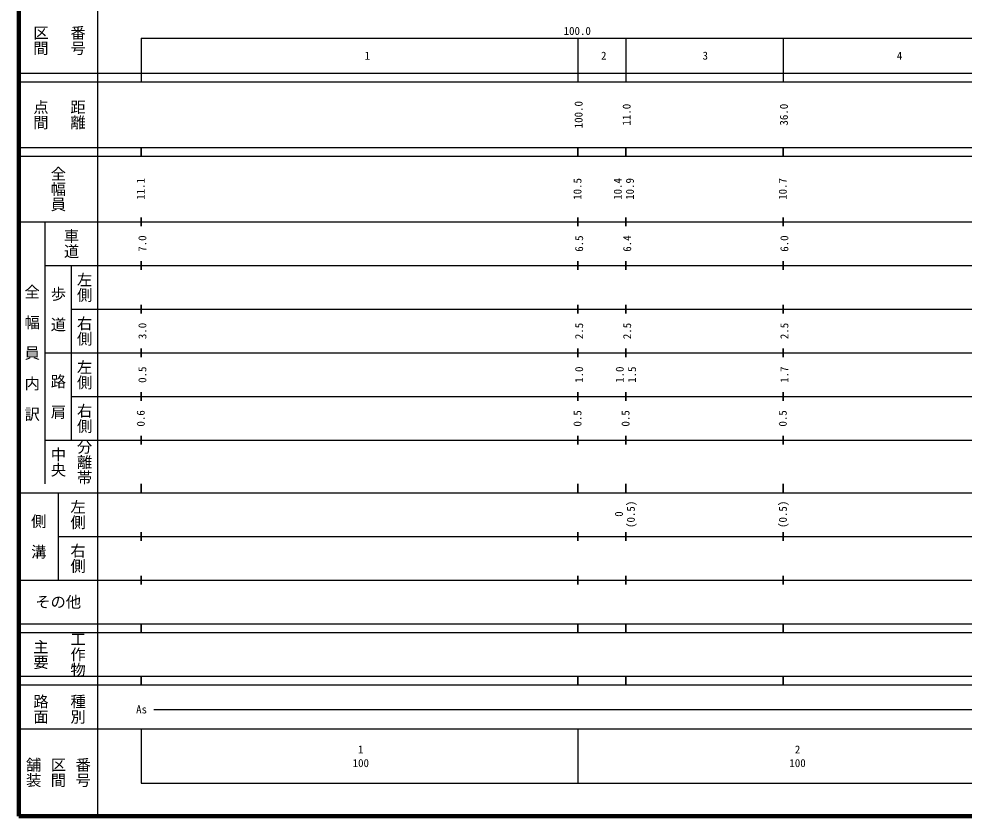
# Model space of a CAD drawing. Units: millimetres on the paper, enlarged 1000 times. Extents: x 40000 to 680000, y 20000 to 380000.
# Drawn here: x 40000 to 256422, y 20000 to 202409 of the extents above; entities that cross this region are included whole.
import ezdxf
from ezdxf.enums import TextEntityAlignment as Align

# ---------------------------------------------------------------- set-up
doc = ezdxf.new("R2010")
doc.units = ezdxf.units.MM
doc.header["$LTSCALE"] = 1000
doc.layers.add('M-TTL', color=2, linetype='Continuous', lineweight=140)
doc.layers.add('M-TTL-BAND', color=7, linetype='Continuous', lineweight=25)
doc.styles.add('@ＭＳ ゴシック', font='')
doc.styles.add('ＭＳ ゴシック', font='')
doc.styles.get('@ＭＳ ゴシック').set_extended_font_data('@MS Gothic')
doc.styles.get('ＭＳ ゴシック').set_extended_font_data('MS Gothic')

msp = doc.modelspace()

# ---------------------------------------------------------------- linework, layer by layer
at = {"layer": 'M-TTL'}
for p, q in [((40000, 380000), (40000, 20000)), ((40000, 20000), (680000, 20000))]:
    msp.add_line(p, q, dxfattribs=at)
at = {"layer": 'M-TTL-BAND'}
for p, q in [((58000, 370000), (58000, 20000)), ((68000, 198000), (68000, 188000)), ((68000, 198000), (579000, 198000)), ((68000, 198000), (68000, 188000)), ((168000, 198000), (168000, 188000)), ((168000, 198000), (168000, 188000)), ((179000, 198000), (179000, 188000)), ((179000, 198000), (179000, 188000)), ((215000, 198000), (215000, 188000)), ((215000, 198000), (215000, 188000)), ((40000, 190000), (579000, 190000)), ((40000, 188000), (579000, 188000)), ((40000, 173000), (579000, 173000)), ((40000, 171000), (579000, 171000)), ((68000, 173000), (68000, 171000)), ((68000, 171000), (68000, 173000)), ((168000, 173000), (168000, 171000)), ((168000, 171000), (168000, 173000)), ((179000, 173000), (179000, 171000)), ((179000, 171000), (179000, 173000)), ((215000, 173000), (215000, 171000)), ((215000, 171000), (215000, 173000)), ((40000, 156000), (579000, 156000)), ((46000, 96000), (46000, 156000)), ((68000, 157000), (68000, 155000)), ((68000, 155000), (68000, 157000)), ((168000, 157000), (168000, 155000)), ((168000, 155000), (168000, 157000)), ((179000, 157000), (179000, 155000)), ((179000, 155000), (179000, 157000)), ((215000, 157000), (215000, 155000)), ((215000, 155000), (215000, 157000)), ((46000, 146000), (579000, 146000)), ((52000, 146000), (52000, 106000)), ((68000, 147000), (68000, 145000)), ((68000, 145000), (68000, 147000)), ((168000, 147000), (168000, 145000)), ((168000, 145000), (168000, 147000)), ((179000, 147000), (179000, 145000)), ((179000, 145000), (179000, 147000)), ((215000, 147000), (215000, 145000)), ((215000, 145000), (215000, 147000)), ((68000, 137000), (68000, 135000)), ((68000, 135000), (68000, 137000)), ((168000, 137000), (168000, 135000)), ((168000, 135000), (168000, 137000)), ((179000, 137000), (179000, 135000)), ((179000, 135000), (179000, 137000)), ((215000, 137000), (215000, 135000)), ((215000, 135000), (215000, 137000)), ((52000, 136000), (579000, 136000)), ((46000, 126000), (579000, 126000)), ((68000, 127000), (68000, 125000)), ((68000, 125000), (68000, 127000)), ((168000, 127000), (168000, 125000)), ((168000, 125000), (168000, 127000)), ((179000, 127000), (179000, 125000)), ((179000, 125000), (179000, 127000)), ((215000, 127000), (215000, 125000)), ((215000, 125000), (215000, 127000)), ((68000, 117000), (68000, 115000)), ((68000, 115000), (68000, 117000)), ((168000, 117000), (168000, 115000)), ((168000, 115000), (168000, 117000)), ((179000, 117000), (179000, 115000)), ((179000, 115000), (179000, 117000)), ((215000, 117000), (215000, 115000)), ((215000, 115000), (215000, 117000)), ((52000, 116000), (579000, 116000)), ((68000, 107000), (68000, 105000)), ((68000, 105000), (68000, 107000)), ((168000, 107000), (168000, 105000)), ((168000, 105000), (168000, 107000)), ((179000, 107000), (179000, 105000)), ((179000, 105000), (179000, 107000)), ((215000, 107000), (215000, 105000)), ((215000, 105000), (215000, 107000)), ((46000, 106000), (579000, 106000)), ((68000, 96046), (68000, 94046)), ((68000, 94000), (68000, 96000)), ((168000, 96046), (168000, 94046)), ((168000, 94000), (168000, 96000)), ((179000, 96046), (179000, 94046)), ((179000, 94000), (179000, 96000)), ((215000, 96046), (215000, 94046)), ((215000, 94000), (215000, 96000)), ((40000, 94000), (579000, 94000)), ((49000, 94000), (49000, 74000)), ((68000, 85000), (68000, 83000)), ((68000, 83000), (68000, 85000)), ((168000, 85000), (168000, 83000)), ((168000, 83000), (168000, 85000)), ((179000, 85000), (179000, 83000)), ((179000, 83000), (179000, 85000)), ((215000, 85000), (215000, 83000)), ((215000, 83000), (215000, 85000)), ((49000, 84000), (579000, 84000)), ((40000, 74000), (579000, 74000)), ((68000, 75000), (68000, 73000)), ((68000, 73000), (68000, 75000)), ((168000, 75000), (168000, 73000)), ((168000, 73000), (168000, 75000)), ((179000, 75000), (179000, 73000)), ((179000, 73000), (179000, 75000)), ((215000, 75000), (215000, 73000)), ((215000, 73000), (215000, 75000)), ((40000, 64000), (579000, 64000)), ((68000, 64046), (68000, 62046)), ((68000, 62000), (68000, 64000)), ((168000, 64046), (168000, 62046)), ((168000, 62000), (168000, 64000)), ((179000, 64046), (179000, 62046)), ((179000, 62000), (179000, 64000)), ((215000, 64046), (215000, 62046)), ((215000, 62000), (215000, 64000)), ((40000, 62000), (579000, 62000)), ((40000, 52000), (579000, 52000)), ((68000, 52046), (68000, 50046)), ((68000, 50000), (68000, 52000)), ((168000, 52046), (168000, 50046)), ((168000, 50000), (168000, 52000)), ((179000, 52046), (179000, 50046)), ((179000, 50000), (179000, 52000)), ((215000, 52046), (215000, 50046)), ((215000, 50000), (215000, 52000)), ((40000, 50000), (579000, 50000)), ((70885, 44406), (530717, 44406)), ((40000, 40000), (579000, 40000)), ((68000, 40000), (68000, 27500)), ((168000, 40000), (168000, 27500)), ((68000, 27500), (579000, 27500))]:
    msp.add_line(p, q, dxfattribs=at)

# ---------------------------------------------------------------- texts
for s, height, rotation, style, p in [('区間', 2566, 270, '@ＭＳ ゴシック', (45000, 197500)), ('番号', 2566, 270, '@ＭＳ ゴシック', (53500, 197500)), ('点間', 2566, 270, '@ＭＳ ゴシック', (45000, 180500)), ('距離', 2566, 270, '@ＭＳ ゴシック', (53500, 180500)), ('100.0', 1833, 90, 'ＭＳ ゴシック', (168146, 180500)), ('11.0', 1833, 90, 'ＭＳ ゴシック', (179146, 180500)), ('36.0', 1833, 90, 'ＭＳ ゴシック', (215146, 180500)), ('全幅員', 2566, 270, '@ＭＳ ゴシック', (49000, 163500)), ('11.1', 1833, 90, 'ＭＳ ゴシック', (67890, 163500)), ('10.5', 1833, 90, 'ＭＳ ゴシック', (167890, 163500)), ('10.4', 1833, 90, 'ＭＳ ゴシック', (177114, 163500)), ('10.9', 1833, 90, 'ＭＳ ゴシック', (179895, 163500)), ('10.7', 1833, 90, 'ＭＳ ゴシック', (214890, 163500)), ('車道', 2566, 270, '@ＭＳ ゴシック', (52000, 151000)), ('7.0', 1833, 90, 'ＭＳ ゴシック', (68265, 151000)), ('6.5', 1833, 90, 'ＭＳ ゴシック', (168265, 151000)), ('6.4', 1833, 90, 'ＭＳ ゴシック', (179265, 151000)), ('6.0', 1833, 90, 'ＭＳ ゴシック', (215265, 151000)), ('左側', 2566, 270, '@ＭＳ ゴシック', (55000, 141000)), ('全\u3000幅\u3000員\u3000内\u3000訳', 2566, 270, '@ＭＳ ゴシック', (43000, 126000)), ('歩\u3000道', 2566, 270, '@ＭＳ ゴシック', (49000, 136000)), ('右側', 2566, 270, '@ＭＳ ゴシック', (55000, 131000)), ('3.0', 1833, 90, 'ＭＳ ゴシック', (68265, 131000)), ('2.5', 1833, 90, 'ＭＳ ゴシック', (168265, 131000)), ('2.5', 1833, 90, 'ＭＳ ゴシック', (179265, 131000)), ('2.5', 1833, 90, 'ＭＳ ゴシック', (215265, 131000)), ('左側', 2566, 270, '@ＭＳ ゴシック', (55000, 121000)), ('0.5', 1833, 90, 'ＭＳ ゴシック', (68265, 121000)), ('1.0', 1833, 90, 'ＭＳ ゴシック', (168265, 121000)), ('1.0', 1833, 90, 'ＭＳ ゴシック', (177566, 121000)), ('1.5', 1833, 90, 'ＭＳ ゴシック', (180376, 121000)), ('1.7', 1833, 90, 'ＭＳ ゴシック', (215265, 121000)), ('路\u3000肩', 2566, 270, '@ＭＳ ゴシック', (49000, 116000)), ('右側', 2566, 270, '@ＭＳ ゴシック', (55000, 111000)), ('0.6', 1833, 90, 'ＭＳ ゴシック', (67890, 111000)), ('0.5', 1833, 90, 'ＭＳ ゴシック', (167890, 111000)), ('0.5', 1833, 90, 'ＭＳ ゴシック', (178890, 111000)), ('0.5', 1833, 90, 'ＭＳ ゴシック', (214890, 111000)), ('分離帯', 2566, 270, '@ＭＳ ゴシック', (55000, 101000)), ('中央', 2566, 270, '@ＭＳ ゴシック', (49000, 101000)), ('左側', 2566, 270, '@ＭＳ ゴシック', (53500, 89000)), ('(0.5)', 1833, 90, 'ＭＳ ゴシック', (180108, 89046)), ('(0.5)', 1833, 90, 'ＭＳ ゴシック', (214916, 89046)), ('側\u3000溝', 2566, 270, '@ＭＳ ゴシック', (44500, 84000)), ('0', 1833, 90, 'ＭＳ ゴシック', (177377, 89116)), ('右側', 2566, 270, '@ＭＳ ゴシック', (53500, 79000)), ('工作物', 2566, 270, '@ＭＳ ゴシック', (53500, 57000)), ('主要', 2566, 270, '@ＭＳ ゴシック', (45000, 57000)), ('路面', 2566, 270, '@ＭＳ ゴシック', (45000, 44500)), ('種別', 2566, 270, '@ＭＳ ゴシック', (53500, 44500)), ('舗装', 2566, 270, '@ＭＳ ゴシック', (43333, 30000)), ('区間', 2566, 270, '@ＭＳ ゴシック', (49000, 30000)), ('番号', 2566, 270, '@ＭＳ ゴシック', (54667, 30000))]:
    msp.add_text(s, height=height, rotation=rotation, dxfattribs=dict(at, style=style)).set_placement(p, align=Align.MIDDLE_CENTER)
at = {"layer": 'M-TTL-BAND', "style": 'ＭＳ ゴシック'}
msp.add_text('100.0', height=1833, dxfattribs=at).set_placement((167844, 198195), align=Align.BOTTOM_CENTER)
for s, height, p in [('1', 1833, (119799, 194000)), ('2', 1833, (173908, 194000)), ('3', 1833, (197159, 194000)), ('4', 1833, (241644, 194000)), ('その他', 2566, (49000, 69000)), ('As', 1833, (68085, 44406)), ('1', 1833, (118288, 35238)), ('2', 1833, (218288, 35238)), ('100', 1833, (118288, 32131)), ('100', 1833, (218288, 32131))]:
    msp.add_text(s, height=height, dxfattribs=at).set_placement(p, align=Align.MIDDLE_CENTER)

doc.saveas('drawing.dxf')
